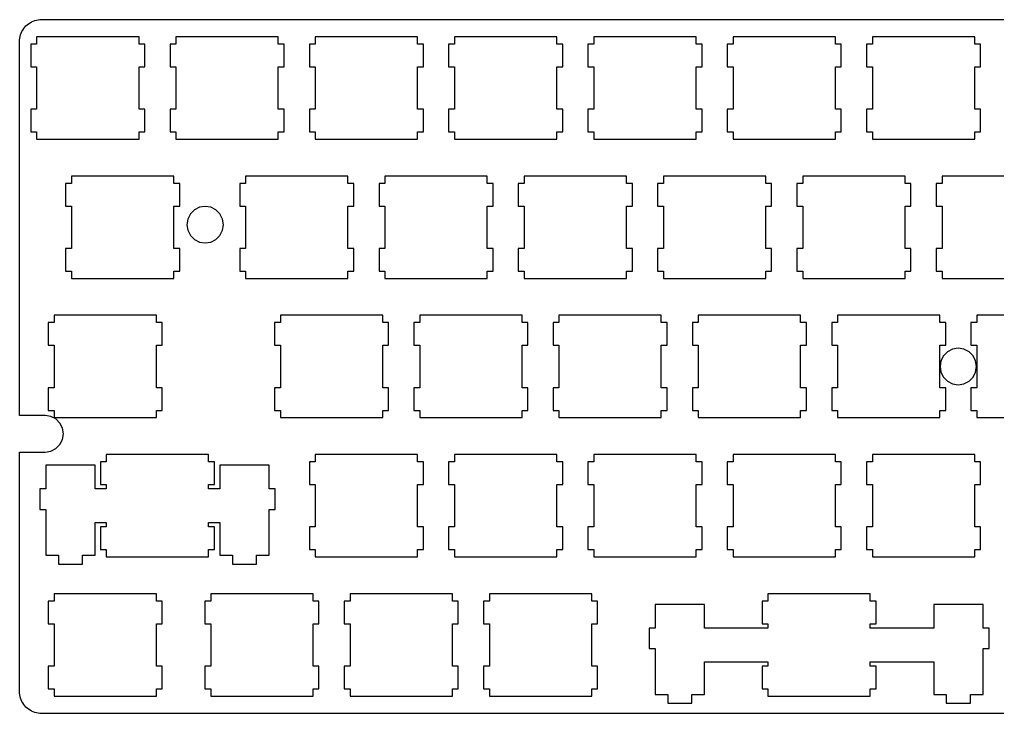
# Model space of a CAD drawing. Extents: x 0 to 285, y 0 to 95.
# Drawn here: x 0.1 to 133.8, y 0.2 to 95.2 of the extents above; entities that cross this region are included whole.
import ezdxf

# ---------------------------------------------------------------- set-up
doc = ezdxf.new("R2010")
doc.units = 0
doc.header["$MEASUREMENT"] = 0

msp = doc.modelspace()

# ---------------------------------------------------------------- linework, layer by layer
at = {"color": 0}
for p, q in [((1.94717, 94.9262), (2.16765, 95.0087)), ((2.16765, 95.0087), (2.39503, 95.0722)), ((2.39503, 95.0722), (2.62516, 95.1191)), ((2.62516, 95.1191), (2.85943, 95.1452)), ((2.85943, 95.1452), (3.09507, 95.1548)), ((3.09507, 95.1548), (282.47, 95.1548)), ((0.42168, 93.5164), (0.53744, 93.7232)), ((0.53744, 93.7232), (0.66697, 93.919)), ((0.66697, 93.919), (0.81304, 94.1035)), ((0.81304, 94.1035), (0.97289, 94.277)), ((0.97289, 94.277), (1.14653, 94.4369)), ((1.14653, 94.4369), (1.33119, 94.5829)), ((1.33119, 94.5829), (1.52687, 94.7127)), ((1.52687, 94.7127), (1.73357, 94.8284)), ((1.73357, 94.8284), (1.94717, 94.9262)), ((0.09508, 92.1551), (0.10473, 92.3907)), ((0.10473, 92.3907), (0.13091, 92.625)), ((0.13091, 92.625), (0.17777, 92.855)), ((0.17777, 92.855), (0.24116, 93.0822)), ((0.24116, 93.0822), (0.32384, 93.3027)), ((0.32384, 93.3027), (0.42168, 93.5164)), ((2.43224, 92.7929), (2.43224, 91.7924)), ((16.4331, 92.7929), (2.43224, 92.7929)), ((16.4331, 91.7924), (16.4331, 92.7929)), ((21.4822, 92.7929), (21.4822, 91.7924)), ((35.4831, 92.7929), (21.4822, 92.7929)), ((35.4831, 91.7924), (35.4831, 92.7929)), ((40.5324, 92.7929), (40.5324, 91.7924)), ((54.5331, 92.7929), (40.5324, 92.7929)), ((54.5331, 91.7924), (54.5331, 92.7929)), ((59.581, 92.7929), (59.581, 91.7924)), ((73.5817, 92.7929), (59.581, 92.7929)), ((73.5817, 91.7924), (73.5817, 92.7929)), ((78.6324, 92.7929), (78.6324, 91.7924)), ((92.6331, 92.7929), (78.6324, 92.7929)), ((92.6331, 91.7924), (92.6331, 92.7929)), ((97.6824, 92.7929), (97.6824, 91.7924)), ((111.683, 92.7929), (97.6824, 92.7929)), ((111.683, 91.7924), (111.683, 92.7929)), ((116.732, 92.7929), (116.732, 91.7924)), ((130.733, 92.7929), (116.732, 92.7929)), ((130.733, 91.7924), (130.733, 92.7929)), ((0.09508, 40.991), (0.09508, 92.1551)), ((2.43224, 91.7924), (1.63298, 91.7924)), ((1.63298, 91.7924), (1.63298, 88.6919)), ((17.2324, 91.7924), (16.4331, 91.7924)), ((17.2324, 88.6919), (17.2324, 91.7924)), ((21.4822, 91.7924), (20.683, 91.7924)), ((20.683, 91.7924), (20.683, 88.6919)), ((36.2825, 91.7924), (35.4831, 91.7924)), ((36.2825, 88.6919), (36.2825, 91.7924)), ((40.5324, 91.7924), (39.733, 91.7924)), ((39.733, 91.7924), (39.733, 88.6919)), ((55.3311, 91.7924), (54.5331, 91.7924)), ((55.3311, 88.6919), (55.3311, 91.7924)), ((59.581, 91.7924), (58.783, 91.7924)), ((58.783, 91.7924), (58.783, 88.6919)), ((74.3825, 91.7924), (73.5817, 91.7924)), ((74.3825, 88.6919), (74.3825, 91.7924)), ((78.6324, 91.7924), (77.8316, 91.7924)), ((77.8316, 91.7924), (77.8316, 88.6919)), ((93.4325, 91.7924), (92.6331, 91.7924)), ((93.4325, 88.6919), (93.4325, 91.7924)), ((97.6824, 91.7924), (96.883, 91.7924)), ((96.883, 91.7924), (96.883, 88.6919)), ((112.482, 91.7924), (111.683, 91.7924)), ((112.482, 88.6919), (112.482, 91.7924)), ((116.732, 91.7924), (115.933, 91.7924)), ((115.933, 91.7924), (115.933, 88.6919)), ((131.532, 91.7924), (130.733, 91.7924)), ((131.532, 88.6919), (131.532, 91.7924)), ((1.63298, 88.6919), (2.43224, 88.6919)), ((2.43224, 88.6919), (2.43224, 82.8933)), ((16.4331, 82.8933), (16.4331, 88.6919)), ((16.4331, 88.6919), (17.2324, 88.6919)), ((20.683, 88.6919), (21.4822, 88.6919)), ((21.4822, 88.6919), (21.4822, 82.8933)), ((35.4831, 82.8933), (35.4831, 88.6919)), ((35.4831, 88.6919), (36.2825, 88.6919)), ((39.733, 88.6919), (40.5324, 88.6919)), ((40.5324, 88.6919), (40.5324, 82.8933)), ((54.5331, 82.8933), (54.5331, 88.6919)), ((54.5331, 88.6919), (55.3311, 88.6919)), ((58.783, 88.6919), (59.581, 88.6919)), ((59.581, 88.6919), (59.581, 82.8933)), ((73.5817, 82.8933), (73.5817, 88.6919)), ((73.5817, 88.6919), (74.3825, 88.6919)), ((77.8316, 88.6919), (78.6324, 88.6919)), ((78.6324, 88.6919), (78.6324, 82.8933)), ((92.6331, 82.8933), (92.6331, 88.6919)), ((92.6331, 88.6919), (93.4325, 88.6919)), ((96.883, 88.6919), (97.6824, 88.6919)), ((97.6824, 88.6919), (97.6824, 82.8933)), ((111.683, 82.8933), (111.683, 88.6919)), ((111.683, 88.6919), (112.482, 88.6919)), ((115.933, 88.6919), (116.732, 88.6919)), ((116.732, 88.6919), (116.732, 82.8933)), ((130.733, 82.8933), (130.733, 88.6919)), ((130.733, 88.6919), (131.532, 88.6919)), ((2.43224, 82.8933), (1.63298, 82.8933)), ((1.63298, 82.8933), (1.63298, 79.7927)), ((17.2324, 82.8933), (16.4331, 82.8933)), ((17.2324, 79.7927), (17.2324, 82.8933)), ((21.4822, 82.8933), (20.683, 82.8933)), ((20.683, 82.8933), (20.683, 79.7927)), ((36.2825, 82.8933), (35.4831, 82.8933)), ((36.2825, 79.7927), (36.2825, 82.8933)), ((40.5324, 82.8933), (39.733, 82.8933)), ((39.733, 82.8933), (39.733, 79.7927)), ((55.3311, 82.8933), (54.5331, 82.8933)), ((55.3311, 79.7927), (55.3311, 82.8933)), ((59.581, 82.8933), (58.783, 82.8933)), ((58.783, 82.8933), (58.783, 79.7927)), ((74.3825, 82.8933), (73.5817, 82.8933)), ((74.3825, 79.7927), (74.3825, 82.8933)), ((78.6324, 82.8933), (77.8316, 82.8933)), ((77.8316, 82.8933), (77.8316, 79.7927)), ((93.4325, 82.8933), (92.6331, 82.8933)), ((93.4325, 79.7927), (93.4325, 82.8933)), ((97.6824, 82.8933), (96.883, 82.8933)), ((96.883, 82.8933), (96.883, 79.7927)), ((112.482, 82.8933), (111.683, 82.8933)), ((112.482, 79.7927), (112.482, 82.8933)), ((116.732, 82.8933), (115.933, 82.8933)), ((115.933, 82.8933), (115.933, 79.7927)), ((131.532, 82.8933), (130.733, 82.8933)), ((131.532, 79.7927), (131.532, 82.8933)), ((1.63298, 79.7927), (2.43224, 79.7927)), ((2.43224, 79.7927), (2.43224, 78.7922)), ((16.4331, 78.7922), (16.4331, 79.7927)), ((16.4331, 79.7927), (17.2324, 79.7927)), ((20.683, 79.7927), (21.4822, 79.7927)), ((21.4822, 79.7927), (21.4822, 78.7922)), ((35.4831, 78.7922), (35.4831, 79.7927)), ((35.4831, 79.7927), (36.2825, 79.7927)), ((39.733, 79.7927), (40.5324, 79.7927)), ((40.5324, 79.7927), (40.5324, 78.7922)), ((54.5331, 78.7922), (54.5331, 79.7927)), ((54.5331, 79.7927), (55.3311, 79.7927)), ((58.783, 79.7927), (59.581, 79.7927)), ((59.581, 79.7927), (59.581, 78.7922)), ((73.5817, 78.7922), (73.5817, 79.7927)), ((73.5817, 79.7927), (74.3825, 79.7927)), ((77.8316, 79.7927), (78.6324, 79.7927)), ((78.6324, 79.7927), (78.6324, 78.7922)), ((92.6331, 78.7922), (92.6331, 79.7927)), ((92.6331, 79.7927), (93.4325, 79.7927)), ((96.883, 79.7927), (97.6824, 79.7927)), ((97.6824, 79.7927), (97.6824, 78.7922)), ((111.683, 78.7922), (111.683, 79.7927)), ((111.683, 79.7927), (112.482, 79.7927)), ((115.933, 79.7927), (116.732, 79.7927)), ((116.732, 79.7927), (116.732, 78.7922)), ((130.733, 78.7922), (130.733, 79.7927)), ((130.733, 79.7927), (131.532, 79.7927)), ((2.43224, 78.7922), (16.4331, 78.7922)), ((21.4822, 78.7922), (35.4831, 78.7922)), ((40.5324, 78.7922), (54.5331, 78.7922)), ((59.581, 78.7922), (73.5817, 78.7922)), ((78.6324, 78.7922), (92.6331, 78.7922)), ((97.6824, 78.7922), (111.683, 78.7922)), ((116.732, 78.7922), (130.733, 78.7922)), ((7.1961, 73.7429), (7.1961, 72.7424)), ((21.1956, 73.7429), (7.1961, 73.7429)), ((21.1956, 72.7424), (21.1956, 73.7429)), ((31.0059, 73.7429), (31.0059, 72.7424)), ((45.0067, 73.7429), (31.0059, 73.7429)), ((45.0067, 72.7424), (45.0067, 73.7429)), ((50.0574, 73.7429), (50.0574, 72.7424)), ((64.0581, 73.7429), (50.0574, 73.7429)), ((64.0581, 72.7424), (64.0581, 73.7429)), ((69.1074, 73.7429), (69.1074, 72.7424)), ((83.1081, 73.7429), (69.1074, 73.7429)), ((83.1081, 72.7424), (83.1081, 73.7429)), ((88.1574, 73.7429), (88.1574, 72.7424)), ((102.158, 73.7429), (88.1574, 73.7429)), ((102.158, 72.7424), (102.158, 73.7429)), ((107.206, 73.7429), (107.206, 72.7424)), ((121.207, 73.7429), (107.206, 73.7429)), ((121.207, 72.7424), (121.207, 73.7429)), ((126.257, 73.7429), (126.257, 72.7424)), ((140.258, 73.7429), (126.257, 73.7429)), ((7.1961, 72.7424), (6.39547, 72.7424)), ((6.39547, 72.7424), (6.39547, 69.6419)), ((21.9949, 72.7424), (21.1956, 72.7424)), ((21.9949, 69.6419), (21.9949, 72.7424)), ((31.0059, 72.7424), (30.2066, 72.7424)), ((30.2066, 72.7424), (30.2066, 69.6419)), ((45.8075, 72.7424), (45.0067, 72.7424)), ((45.8075, 69.6419), (45.8075, 72.7424)), ((50.0574, 72.7424), (49.2566, 72.7424)), ((49.2566, 72.7424), (49.2566, 69.6419)), ((64.8575, 72.7424), (64.0581, 72.7424)), ((64.8575, 69.6419), (64.8575, 72.7424)), ((69.1074, 72.7424), (68.308, 72.7424)), ((68.308, 72.7424), (68.308, 69.6419)), ((83.9075, 72.7424), (83.1081, 72.7424)), ((83.9075, 69.6419), (83.9075, 72.7424)), ((88.1574, 72.7424), (87.358, 72.7424)), ((87.358, 72.7424), (87.358, 69.6419)), ((102.956, 72.7424), (102.158, 72.7424)), ((102.956, 69.6419), (102.956, 72.7424)), ((107.206, 72.7424), (106.408, 72.7424)), ((106.408, 72.7424), (106.408, 69.6419)), ((122.007, 72.7424), (121.207, 72.7424)), ((122.007, 69.6419), (122.007, 72.7424)), ((126.257, 72.7424), (125.457, 72.7424)), ((125.457, 72.7424), (125.457, 69.6419)), ((6.39547, 69.6419), (7.1961, 69.6419)), ((7.1961, 69.6419), (7.1961, 63.8433)), ((21.1956, 63.8433), (21.1956, 69.6419)), ((21.1956, 69.6419), (21.9949, 69.6419)), ((25.4841, 69.5911), (24.7096, 69.4697)), ((26.2558, 69.4697), (25.4841, 69.5911)), ((30.2066, 69.6419), (31.0059, 69.6419)), ((31.0059, 69.6419), (31.0059, 63.8433)), ((45.0067, 63.8433), (45.0067, 69.6419)), ((45.0067, 69.6419), (45.8075, 69.6419)), ((49.2566, 69.6419), (50.0574, 69.6419)), ((50.0574, 69.6419), (50.0574, 63.8433)), ((64.0581, 63.8433), (64.0581, 69.6419)), ((64.0581, 69.6419), (64.8575, 69.6419)), ((68.308, 69.6419), (69.1074, 69.6419)), ((69.1074, 69.6419), (69.1074, 63.8433)), ((83.1081, 63.8433), (83.1081, 69.6419)), ((83.1081, 69.6419), (83.9075, 69.6419)), ((87.358, 69.6419), (88.1574, 69.6419)), ((88.1574, 69.6419), (88.1574, 63.8433)), ((102.158, 63.8433), (102.158, 69.6419)), ((102.158, 69.6419), (102.956, 69.6419)), ((106.408, 69.6419), (107.206, 69.6419)), ((107.206, 69.6419), (107.206, 63.8433)), ((121.207, 63.8433), (121.207, 69.6419)), ((121.207, 69.6419), (122.007, 69.6419)), ((125.457, 69.6419), (126.257, 69.6419)), ((126.257, 69.6419), (126.257, 63.8433)), ((23.4597, 68.5617), (23.1056, 67.8642)), ((24.0137, 69.1141), (23.4597, 68.5617)), ((24.7096, 69.4697), (24.0137, 69.1141)), ((26.953, 69.1141), (26.2558, 69.4697)), ((27.5029, 68.5617), (26.953, 69.1141)), ((27.8612, 67.8642), (27.5029, 68.5617)), ((23.1056, 67.8642), (22.9829, 67.0913)), ((22.9829, 67.0913), (23.1056, 66.3194)), ((27.9824, 67.0913), (27.8612, 67.8642)), ((27.8612, 66.3194), (27.9824, 67.0913)), ((23.1056, 66.3194), (23.4597, 65.6223)), ((23.4597, 65.6223), (24.0137, 65.0695)), ((26.953, 65.0695), (27.5029, 65.6223)), ((27.5029, 65.6223), (27.8612, 66.3194)), ((24.0137, 65.0695), (24.7096, 64.7139)), ((24.7096, 64.7139), (25.4841, 64.5901)), ((25.4841, 64.5901), (26.2558, 64.7139)), ((26.2558, 64.7139), (26.953, 65.0695)), ((7.1961, 63.8433), (6.39547, 63.8433)), ((6.39547, 63.8433), (6.39547, 60.7427)), ((21.9949, 63.8433), (21.1956, 63.8433)), ((21.9949, 60.7427), (21.9949, 63.8433)), ((31.0059, 63.8433), (30.2066, 63.8433)), ((30.2066, 63.8433), (30.2066, 60.7427)), ((45.8075, 63.8433), (45.0067, 63.8433)), ((45.8075, 60.7427), (45.8075, 63.8433)), ((50.0574, 63.8433), (49.2566, 63.8433)), ((49.2566, 63.8433), (49.2566, 60.7427)), ((64.8575, 63.8433), (64.0581, 63.8433)), ((64.8575, 60.7427), (64.8575, 63.8433)), ((69.1074, 63.8433), (68.308, 63.8433)), ((68.308, 63.8433), (68.308, 60.7427)), ((83.9075, 63.8433), (83.1081, 63.8433)), ((83.9075, 60.7427), (83.9075, 63.8433)), ((88.1574, 63.8433), (87.358, 63.8433)), ((87.358, 63.8433), (87.358, 60.7427)), ((102.956, 63.8433), (102.158, 63.8433)), ((102.956, 60.7427), (102.956, 63.8433)), ((107.206, 63.8433), (106.408, 63.8433)), ((106.408, 63.8433), (106.408, 60.7427)), ((122.007, 63.8433), (121.207, 63.8433)), ((122.007, 60.7427), (122.007, 63.8433)), ((126.257, 63.8433), (125.457, 63.8433)), ((125.457, 63.8433), (125.457, 60.7427)), ((6.39547, 60.7427), (7.1961, 60.7427)), ((7.1961, 60.7427), (7.1961, 59.7422)), ((21.1956, 59.7422), (21.1956, 60.7427)), ((21.1956, 60.7427), (21.9949, 60.7427)), ((30.2066, 60.7427), (31.0059, 60.7427)), ((31.0059, 60.7427), (31.0059, 59.7422)), ((45.0067, 59.7422), (45.0067, 60.7427)), ((45.0067, 60.7427), (45.8075, 60.7427)), ((49.2566, 60.7427), (50.0574, 60.7427)), ((50.0574, 60.7427), (50.0574, 59.7422)), ((64.0581, 59.7422), (64.0581, 60.7427)), ((64.0581, 60.7427), (64.8575, 60.7427)), ((68.308, 60.7427), (69.1074, 60.7427)), ((69.1074, 60.7427), (69.1074, 59.7422)), ((83.1081, 59.7422), (83.1081, 60.7427)), ((83.1081, 60.7427), (83.9075, 60.7427)), ((87.358, 60.7427), (88.1574, 60.7427)), ((88.1574, 60.7427), (88.1574, 59.7422)), ((102.158, 59.7422), (102.158, 60.7427)), ((102.158, 60.7427), (102.956, 60.7427)), ((106.408, 60.7427), (107.206, 60.7427)), ((107.206, 60.7427), (107.206, 59.7422)), ((121.207, 59.7422), (121.207, 60.7427)), ((121.207, 60.7427), (122.007, 60.7427)), ((125.457, 60.7427), (126.257, 60.7427)), ((126.257, 60.7427), (126.257, 59.7422)), ((7.1961, 59.7422), (21.1956, 59.7422)), ((31.0059, 59.7422), (45.0067, 59.7422)), ((50.0574, 59.7422), (64.0581, 59.7422)), ((69.1074, 59.7422), (83.1081, 59.7422)), ((88.1574, 59.7422), (102.158, 59.7422)), ((107.206, 59.7422), (121.207, 59.7422)), ((126.257, 59.7422), (140.258, 59.7422)), ((4.81348, 53.691), (4.01285, 53.691)), ((4.01285, 53.691), (4.01285, 50.5919)), ((4.81348, 54.6915), (4.81348, 53.691)), ((18.813, 54.6915), (4.81348, 54.6915)), ((18.813, 53.691), (18.813, 54.6915)), ((19.6136, 53.691), (18.813, 53.691)), ((19.6136, 50.5919), (19.6136, 53.691)), ((35.771, 53.691), (34.9705, 53.691)), ((34.9705, 53.691), (34.9705, 50.5919)), ((35.771, 54.6915), (35.771, 53.691)), ((49.7706, 54.6915), (35.771, 54.6915)), ((49.7706, 53.691), (49.7706, 54.6915)), ((50.5686, 53.691), (49.7706, 53.691)), ((50.5686, 50.5919), (50.5686, 53.691)), ((54.8185, 53.691), (54.0205, 53.691)), ((54.0205, 53.691), (54.0205, 50.5919)), ((54.8185, 54.6915), (54.8185, 53.691)), ((68.8192, 54.6915), (54.8185, 54.6915)), ((68.8192, 53.691), (68.8192, 54.6915)), ((69.62, 53.691), (68.8192, 53.691)), ((69.62, 50.5919), (69.62, 53.691)), ((73.8699, 53.691), (73.0691, 53.691)), ((73.0691, 53.691), (73.0691, 50.5919)), ((73.8699, 54.6915), (73.8699, 53.691)), ((87.8692, 54.6915), (73.8699, 54.6915)), ((87.8692, 53.691), (87.8692, 54.6915)), ((88.67, 53.691), (87.8692, 53.691)), ((88.67, 50.5919), (88.67, 53.691)), ((92.9199, 53.691), (92.1191, 53.691)), ((92.1191, 53.691), (92.1191, 50.5919)), ((92.9199, 54.6915), (92.9199, 53.691)), ((106.919, 54.6915), (92.9199, 54.6915)), ((106.919, 53.691), (106.919, 54.6915)), ((107.719, 53.691), (106.919, 53.691)), ((107.719, 50.5919), (107.719, 53.691)), ((111.968, 53.691), (111.169, 53.691)), ((111.169, 53.691), (111.169, 50.5919)), ((111.968, 54.6915), (111.968, 53.691)), ((125.971, 54.6915), (111.968, 54.6915)), ((125.971, 53.691), (125.971, 54.6915)), ((126.77, 53.691), (125.971, 53.691)), ((126.77, 50.5919), (126.77, 53.691)), ((131.02, 53.691), (130.219, 53.691)), ((130.219, 53.691), (130.219, 50.5919)), ((131.02, 54.6915), (131.02, 53.691)), ((145.019, 54.6915), (131.02, 54.6915)), ((4.01285, 50.5919), (4.81348, 50.5919)), ((4.81348, 50.5919), (4.81348, 44.7918)), ((18.813, 44.7918), (18.813, 50.5919)), ((18.813, 50.5919), (19.6136, 50.5919)), ((34.9705, 50.5919), (35.771, 50.5919)), ((35.771, 50.5919), (35.771, 44.7918)), ((49.7706, 44.7918), (49.7706, 50.5919)), ((49.7706, 50.5919), (50.5686, 50.5919)), ((54.0205, 50.5919), (54.8185, 50.5919)), ((54.8185, 50.5919), (54.8185, 44.7918)), ((68.8192, 44.7918), (68.8192, 50.5919)), ((68.8192, 50.5919), (69.62, 50.5919)), ((73.0691, 50.5919), (73.8699, 50.5919)), ((73.8699, 50.5919), (73.8699, 44.7918)), ((87.8692, 44.7918), (87.8692, 50.5919)), ((87.8692, 50.5919), (88.67, 50.5919)), ((92.1191, 50.5919), (92.9199, 50.5919)), ((92.9199, 50.5919), (92.9199, 44.7918)), ((106.919, 44.7918), (106.919, 50.5919)), ((106.919, 50.5919), (107.719, 50.5919)), ((111.169, 50.5919), (111.968, 50.5919)), ((111.968, 50.5919), (111.968, 44.7918)), ((125.971, 44.7918), (125.971, 50.5919)), ((125.971, 50.5919), (126.77, 50.5919)), ((127.014, 49.7141), (126.46, 49.1603)), ((127.711, 50.0697), (127.014, 49.7141)), ((128.484, 50.1908), (127.711, 50.0697)), ((129.256, 50.0697), (128.484, 50.1908)), ((129.953, 49.7141), (129.256, 50.0697)), ((130.506, 49.1603), (129.953, 49.7141)), ((130.219, 50.5919), (131.02, 50.5919)), ((131.02, 50.5919), (131.02, 44.7918)), ((126.103, 48.4643), (125.983, 47.6913)), ((126.46, 49.1603), (126.103, 48.4643)), ((130.86, 48.4643), (130.506, 49.1603)), ((130.984, 47.6913), (130.86, 48.4643)), ((125.983, 47.6913), (126.103, 46.9194)), ((126.103, 46.9194), (126.46, 46.222)), ((130.506, 46.222), (130.86, 46.9194)), ((130.86, 46.9194), (130.984, 47.6913)), ((126.46, 46.222), (127.014, 45.6696)), ((127.014, 45.6696), (127.711, 45.314)), ((129.256, 45.314), (129.953, 45.6696)), ((129.953, 45.6696), (130.506, 46.222)), ((4.81348, 44.7918), (4.01285, 44.7918)), ((4.01285, 44.7918), (4.01285, 41.6913)), ((19.6136, 44.7918), (18.813, 44.7918)), ((19.6136, 41.6913), (19.6136, 44.7918)), ((35.771, 44.7918), (34.9705, 44.7918)), ((34.9705, 44.7918), (34.9705, 41.6913)), ((50.5686, 44.7918), (49.7706, 44.7918)), ((50.5686, 41.6913), (50.5686, 44.7918)), ((54.8185, 44.7918), (54.0205, 44.7918)), ((54.0205, 44.7918), (54.0205, 41.6913)), ((69.62, 44.7918), (68.8192, 44.7918)), ((69.62, 41.6913), (69.62, 44.7918)), ((73.8699, 44.7918), (73.0691, 44.7918)), ((73.0691, 44.7918), (73.0691, 41.6913)), ((88.67, 44.7918), (87.8692, 44.7918)), ((88.67, 41.6913), (88.67, 44.7918)), ((92.9199, 44.7918), (92.1191, 44.7918)), ((92.1191, 44.7918), (92.1191, 41.6913)), ((107.719, 44.7918), (106.919, 44.7918)), ((107.719, 41.6913), (107.719, 44.7918)), ((111.968, 44.7918), (111.169, 44.7918)), ((111.169, 44.7918), (111.169, 41.6913)), ((126.77, 44.7918), (125.971, 44.7918)), ((126.77, 41.6913), (126.77, 44.7918)), ((127.711, 45.314), (128.484, 45.1901)), ((128.484, 45.1901), (129.256, 45.314)), ((131.02, 44.7918), (130.219, 44.7918)), ((130.219, 44.7918), (130.219, 41.6913)), ((4.01285, 41.6913), (4.81348, 41.6913)), ((4.81348, 41.6913), (4.81348, 40.6922)), ((18.813, 40.6922), (18.813, 41.6913)), ((18.813, 41.6913), (19.6136, 41.6913)), ((34.9705, 41.6913), (35.771, 41.6913)), ((35.771, 41.6913), (35.771, 40.6922)), ((49.7706, 40.6922), (49.7706, 41.6913)), ((49.7706, 41.6913), (50.5686, 41.6913)), ((54.0205, 41.6913), (54.8185, 41.6913)), ((54.8185, 41.6913), (54.8185, 40.6922)), ((68.8192, 40.6922), (68.8192, 41.6913)), ((68.8192, 41.6913), (69.62, 41.6913)), ((73.0691, 41.6913), (73.8699, 41.6913)), ((73.8699, 41.6913), (73.8699, 40.6922)), ((87.8692, 40.6922), (87.8692, 41.6913)), ((87.8692, 41.6913), (88.67, 41.6913)), ((92.1191, 41.6913), (92.9199, 41.6913)), ((92.9199, 41.6913), (92.9199, 40.6922)), ((106.919, 40.6922), (106.919, 41.6913)), ((106.919, 41.6913), (107.719, 41.6913)), ((111.169, 41.6913), (111.968, 41.6913)), ((111.968, 41.6913), (111.968, 40.6922)), ((125.971, 40.6922), (125.971, 41.6913)), ((125.971, 41.6913), (126.77, 41.6913)), ((130.219, 41.6913), (131.02, 41.6913)), ((131.02, 41.6913), (131.02, 40.6922)), ((3.59668, 40.991), (0.09508, 40.991)), ((4.36838, 40.87), (3.59668, 40.991)), ((5.0643, 40.5144), (4.36838, 40.87)), ((4.81348, 40.6922), (18.813, 40.6922)), ((5.61689, 39.9616), (5.0643, 40.5144)), ((35.771, 40.6922), (49.7706, 40.6922)), ((54.8185, 40.6922), (68.8192, 40.6922)), ((73.8699, 40.6922), (87.8692, 40.6922)), ((92.9199, 40.6922), (106.919, 40.6922)), ((111.968, 40.6922), (125.971, 40.6922)), ((131.02, 40.6922), (145.019, 40.6922)), ((5.97242, 39.2645), (5.61689, 39.9616)), ((6.09505, 38.4912), (5.97242, 39.2645)), ((5.61689, 37.0223), (5.97242, 37.7183)), ((5.97242, 37.7183), (6.09505, 38.4912)), ((3.5953, 35.9914), (4.36838, 36.1128)), ((4.36838, 36.1128), (5.0643, 36.4684)), ((5.0643, 36.4684), (5.61689, 37.0223)), ((0.09508, 3.23012), (0.09508, 35.9914)), ((0.09508, 35.9914), (3.5953, 35.9914)), ((11.9558, 35.6429), (11.9558, 34.6425)), ((25.9567, 35.6429), (11.9558, 35.6429)), ((25.9567, 34.6425), (25.9567, 35.6429)), ((40.5324, 35.6429), (40.5324, 34.6425)), ((54.5331, 35.6429), (40.5324, 35.6429)), ((54.5331, 34.6425), (54.5331, 35.6429)), ((59.581, 35.6429), (59.581, 34.6425)), ((73.5817, 35.6429), (59.581, 35.6429)), ((73.5817, 34.6425), (73.5817, 35.6429)), ((78.6324, 35.6429), (78.6324, 34.6425)), ((92.6331, 35.6429), (78.6324, 35.6429)), ((92.6331, 34.6425), (92.6331, 35.6429)), ((97.6824, 35.6429), (97.6824, 34.6425)), ((111.683, 35.6429), (97.6824, 35.6429)), ((111.683, 34.6425), (111.683, 35.6429)), ((116.732, 35.6429), (116.732, 34.6425)), ((130.733, 35.6429), (116.732, 35.6429)), ((130.733, 34.6425), (130.733, 35.6429)), ((10.4331, 34.1726), (3.68212, 34.1726)), ((3.68212, 34.1726), (3.68212, 30.9411)), ((10.4331, 30.9411), (10.4331, 34.1726)), ((11.9558, 34.6425), (11.158, 34.6425)), ((11.158, 34.6425), (11.158, 31.5419)), ((26.7574, 34.6425), (25.9567, 34.6425)), ((26.7574, 31.5419), (26.7574, 34.6425)), ((34.2319, 34.1726), (27.4822, 34.1726)), ((27.4822, 34.1726), (27.4822, 30.9411)), ((34.2319, 30.9411), (34.2319, 34.1726)), ((40.5324, 34.6425), (39.733, 34.6425)), ((39.733, 34.6425), (39.733, 31.5419)), ((55.3311, 34.6425), (54.5331, 34.6425)), ((55.3311, 31.5419), (55.3311, 34.6425)), ((59.581, 34.6425), (58.783, 34.6425)), ((58.783, 34.6425), (58.783, 31.5419)), ((74.3825, 34.6425), (73.5817, 34.6425)), ((74.3825, 31.5419), (74.3825, 34.6425)), ((78.6324, 34.6425), (77.8316, 34.6425)), ((77.8316, 34.6425), (77.8316, 31.5419)), ((93.4325, 34.6425), (92.6331, 34.6425)), ((93.4325, 31.5419), (93.4325, 34.6425)), ((97.6824, 34.6425), (96.883, 34.6425)), ((96.883, 34.6425), (96.883, 31.5419)), ((112.482, 34.6425), (111.683, 34.6425)), ((112.482, 31.5419), (112.482, 34.6425)), ((116.732, 34.6425), (115.933, 34.6425)), ((115.933, 34.6425), (115.933, 31.5419)), ((131.532, 34.6425), (130.733, 34.6425)), ((131.532, 31.5419), (131.532, 34.6425)), ((3.68212, 30.9411), (2.85805, 30.9411)), ((2.85805, 30.9411), (2.85805, 28.1423)), ((11.9558, 30.9411), (10.4331, 30.9411)), ((11.158, 31.5419), (11.9558, 31.5419)), ((11.9558, 31.5419), (11.9558, 30.9411)), ((25.9567, 30.9411), (25.9567, 31.5419)), ((25.9567, 31.5419), (26.7574, 31.5419)), ((27.4822, 30.9411), (25.9567, 30.9411)), ((35.0573, 30.9411), (34.2319, 30.9411)), ((35.0573, 28.1423), (35.0573, 30.9411)), ((39.733, 31.5419), (40.5324, 31.5419)), ((40.5324, 31.5419), (40.5324, 25.7418)), ((54.5331, 25.7418), (54.5331, 31.5419)), ((54.5331, 31.5419), (55.3311, 31.5419)), ((58.783, 31.5419), (59.581, 31.5419)), ((59.581, 31.5419), (59.581, 25.7418)), ((73.5817, 25.7418), (73.5817, 31.5419)), ((73.5817, 31.5419), (74.3825, 31.5419)), ((77.8316, 31.5419), (78.6324, 31.5419)), ((78.6324, 31.5419), (78.6324, 25.7418)), ((92.6331, 25.7418), (92.6331, 31.5419)), ((92.6331, 31.5419), (93.4325, 31.5419)), ((96.883, 31.5419), (97.6824, 31.5419)), ((97.6824, 31.5419), (97.6824, 25.7418)), ((111.683, 25.7418), (111.683, 31.5419)), ((111.683, 31.5419), (112.482, 31.5419)), ((115.933, 31.5419), (116.732, 31.5419)), ((116.732, 31.5419), (116.732, 25.7418)), ((130.733, 25.7418), (130.733, 31.5419)), ((130.733, 31.5419), (131.532, 31.5419)), ((2.85805, 28.1423), (3.68212, 28.1423)), ((3.68212, 28.1423), (3.68212, 21.8722)), ((34.2319, 21.8722), (34.2319, 28.1423)), ((34.2319, 28.1423), (35.0573, 28.1423)), ((10.4331, 21.8722), (10.4331, 26.3426)), ((10.4331, 26.3426), (11.9558, 26.3426)), ((11.9558, 25.7418), (11.158, 25.7418)), ((11.158, 25.7418), (11.158, 22.6425)), ((11.9558, 26.3426), (11.9558, 25.7418)), ((25.9567, 25.7418), (25.9567, 26.3426)), ((25.9567, 26.3426), (27.4822, 26.3426)), ((26.7574, 25.7418), (25.9567, 25.7418)), ((26.7574, 22.6425), (26.7574, 25.7418)), ((27.4822, 26.3426), (27.4822, 21.8722)), ((40.5324, 25.7418), (39.733, 25.7418)), ((39.733, 25.7418), (39.733, 22.6425)), ((55.3311, 25.7418), (54.5331, 25.7418)), ((55.3311, 22.6425), (55.3311, 25.7418)), ((59.581, 25.7418), (58.783, 25.7418)), ((58.783, 25.7418), (58.783, 22.6425)), ((74.3825, 25.7418), (73.5817, 25.7418)), ((74.3825, 22.6425), (74.3825, 25.7418)), ((78.6324, 25.7418), (77.8316, 25.7418)), ((77.8316, 25.7418), (77.8316, 22.6425)), ((93.4325, 25.7418), (92.6331, 25.7418)), ((93.4325, 22.6425), (93.4325, 25.7418)), ((97.6824, 25.7418), (96.883, 25.7418)), ((96.883, 25.7418), (96.883, 22.6425)), ((112.482, 25.7418), (111.683, 25.7418)), ((112.482, 22.6425), (112.482, 25.7418)), ((116.732, 25.7418), (115.933, 25.7418)), ((115.933, 25.7418), (115.933, 22.6425)), ((131.532, 25.7418), (130.733, 25.7418)), ((131.532, 22.6425), (131.532, 25.7418)), ((3.68212, 21.8722), (5.40741, 21.8722)), ((5.40741, 21.8722), (5.40741, 20.672)), ((8.70783, 20.672), (8.70783, 21.8722)), ((8.70783, 21.8722), (10.4331, 21.8722)), ((11.158, 22.6425), (11.9558, 22.6425)), ((11.9558, 22.6425), (11.9558, 21.6421)), ((11.9558, 21.6421), (25.9567, 21.6421)), ((25.9567, 21.6421), (25.9567, 22.6425)), ((25.9567, 22.6425), (26.7574, 22.6425)), ((27.4822, 21.8722), (29.2062, 21.8722)), ((29.2062, 21.8722), (29.2062, 20.672)), ((32.5065, 20.672), (32.5065, 21.8722)), ((32.5065, 21.8722), (34.2319, 21.8722)), ((39.733, 22.6425), (40.5324, 22.6425)), ((40.5324, 22.6425), (40.5324, 21.6421)), ((40.5324, 21.6421), (54.5331, 21.6421)), ((54.5331, 21.6421), (54.5331, 22.6425)), ((54.5331, 22.6425), (55.3311, 22.6425)), ((58.783, 22.6425), (59.581, 22.6425)), ((59.581, 22.6425), (59.581, 21.6421)), ((59.581, 21.6421), (73.5817, 21.6421)), ((73.5817, 21.6421), (73.5817, 22.6425)), ((73.5817, 22.6425), (74.3825, 22.6425)), ((77.8316, 22.6425), (78.6324, 22.6425)), ((78.6324, 22.6425), (78.6324, 21.6421)), ((78.6324, 21.6421), (92.6331, 21.6421)), ((92.6331, 21.6421), (92.6331, 22.6425)), ((92.6331, 22.6425), (93.4325, 22.6425)), ((96.883, 22.6425), (97.6824, 22.6425)), ((97.6824, 22.6425), (97.6824, 21.6421)), ((97.6824, 21.6421), (111.683, 21.6421)), ((111.683, 21.6421), (111.683, 22.6425)), ((111.683, 22.6425), (112.482, 22.6425)), ((115.933, 22.6425), (116.732, 22.6425)), ((116.732, 22.6425), (116.732, 21.6421)), ((116.732, 21.6421), (130.733, 21.6421)), ((130.733, 21.6421), (130.733, 22.6425)), ((130.733, 22.6425), (131.532, 22.6425)), ((5.40741, 20.672), (8.70783, 20.672)), ((29.2062, 20.672), (32.5065, 20.672)), ((4.81348, 16.593), (4.81348, 15.5925)), ((18.813, 16.593), (4.81348, 16.593)), ((18.813, 15.5925), (18.813, 16.593)), ((26.2447, 16.593), (26.2447, 15.5925)), ((40.2442, 16.593), (26.2447, 16.593)), ((40.2442, 15.5925), (40.2442, 16.593)), ((45.296, 16.593), (45.296, 15.5925)), ((59.2956, 16.593), (45.296, 16.593)), ((59.2956, 15.5925), (59.2956, 16.593)), ((64.346, 16.593), (64.346, 15.5925)), ((78.3456, 16.593), (64.346, 16.593)), ((78.3456, 15.5925), (78.3456, 16.593)), ((102.445, 16.593), (102.445, 15.5925)), ((116.444, 16.593), (102.445, 16.593)), ((116.444, 15.5925), (116.444, 16.593)), ((4.81348, 15.5925), (4.01285, 15.5925)), ((4.01285, 15.5925), (4.01285, 12.4919)), ((19.6136, 15.5925), (18.813, 15.5925)), ((19.6136, 12.4919), (19.6136, 15.5925)), ((26.2447, 15.5925), (25.4441, 15.5925)), ((25.4441, 15.5925), (25.4441, 12.4919)), ((41.045, 15.5925), (40.2442, 15.5925)), ((41.045, 12.4919), (41.045, 15.5925)), ((45.296, 15.5925), (44.4941, 15.5925)), ((44.4941, 15.5925), (44.4941, 12.4919)), ((60.095, 15.5925), (59.2956, 15.5925)), ((60.095, 12.4919), (60.095, 15.5925)), ((64.346, 15.5925), (63.5455, 15.5925)), ((63.5455, 15.5925), (63.5455, 12.4919)), ((79.145, 15.5925), (78.3456, 15.5925)), ((79.145, 12.4919), (79.145, 15.5925)), ((93.7701, 15.1226), (87.0204, 15.1226)), ((87.0204, 15.1226), (87.0204, 11.8925)), ((93.7701, 11.8925), (93.7701, 15.1226)), ((102.445, 15.5925), (101.646, 15.5925)), ((101.646, 15.5925), (101.646, 12.4919)), ((117.245, 15.5925), (116.444, 15.5925)), ((117.245, 12.4919), (117.245, 15.5925)), ((131.87, 15.1226), (125.12, 15.1226)), ((125.12, 15.1226), (125.12, 11.8925)), ((131.87, 11.8925), (131.87, 15.1226)), ((4.01285, 12.4919), (4.81348, 12.4919)), ((4.81348, 12.4919), (4.81348, 6.69177)), ((18.813, 6.69177), (18.813, 12.4919)), ((18.813, 12.4919), (19.6136, 12.4919)), ((25.4441, 12.4919), (26.2447, 12.4919)), ((26.2447, 12.4919), (26.2447, 6.69177)), ((40.2442, 6.69177), (40.2442, 12.4919)), ((40.2442, 12.4919), (41.045, 12.4919)), ((44.4941, 12.4919), (45.296, 12.4919)), ((45.296, 12.4919), (45.296, 6.69177)), ((59.2956, 6.69177), (59.2956, 12.4919)), ((59.2956, 12.4919), (60.095, 12.4919)), ((63.5455, 12.4919), (64.346, 12.4919)), ((64.346, 12.4919), (64.346, 6.69177)), ((78.3456, 6.69177), (78.3456, 12.4919)), ((78.3456, 12.4919), (79.145, 12.4919)), ((101.646, 12.4919), (102.445, 12.4919)), ((102.445, 12.4919), (102.445, 11.8925)), ((116.444, 11.8925), (116.444, 12.4919)), ((116.444, 12.4919), (117.245, 12.4919)), ((87.0204, 11.8925), (86.1949, 11.8925)), ((86.1949, 11.8925), (86.1949, 9.09228)), ((102.445, 11.8925), (93.7701, 11.8925)), ((125.12, 11.8925), (116.444, 11.8925)), ((132.694, 11.8925), (131.87, 11.8925)), ((132.694, 9.09228), (132.694, 11.8925)), ((86.1949, 9.09228), (87.0204, 9.09228)), ((87.0204, 9.09228), (87.0204, 2.82222)), ((131.87, 2.82222), (131.87, 9.09228)), ((131.87, 9.09228), (132.694, 9.09228)), ((4.81348, 6.69177), (4.01285, 6.69177)), ((4.01285, 6.69177), (4.01285, 3.59255)), ((19.6136, 6.69177), (18.813, 6.69177)), ((19.6136, 3.59255), (19.6136, 6.69177)), ((26.2447, 6.69177), (25.4441, 6.69177)), ((25.4441, 6.69177), (25.4441, 3.59255)), ((41.045, 6.69177), (40.2442, 6.69177)), ((41.045, 3.59255), (41.045, 6.69177)), ((45.296, 6.69177), (44.4941, 6.69177)), ((44.4941, 6.69177), (44.4941, 3.59255)), ((60.095, 6.69177), (59.2956, 6.69177)), ((60.095, 3.59255), (60.095, 6.69177)), ((64.346, 6.69177), (63.5455, 6.69177)), ((63.5455, 6.69177), (63.5455, 3.59255)), ((79.145, 6.69177), (78.3456, 6.69177)), ((79.145, 3.59255), (79.145, 6.69177)), ((93.7701, 2.82222), (93.7701, 7.29259)), ((93.7701, 7.29259), (102.445, 7.29259)), ((102.445, 6.69177), (101.646, 6.69177)), ((101.646, 6.69177), (101.646, 3.59255)), ((102.445, 7.29259), (102.445, 6.69177)), ((116.444, 6.69177), (116.444, 7.29259)), ((116.444, 7.29259), (125.12, 7.29259)), ((117.245, 6.69177), (116.444, 6.69177)), ((117.245, 3.59255), (117.245, 6.69177)), ((125.12, 7.29259), (125.12, 2.82222)), ((0.10473, 2.9931), (0.09508, 3.23012)), ((0.13091, 2.75883), (0.10473, 2.9931)), ((0.17777, 2.52732), (0.13091, 2.75883)), ((4.01285, 3.59255), (4.81348, 3.59255)), ((4.81348, 3.59255), (4.81348, 2.59209)), ((18.813, 2.59209), (18.813, 3.59255)), ((18.813, 3.59255), (19.6136, 3.59255)), ((25.4441, 3.59255), (26.2447, 3.59255)), ((26.2447, 3.59255), (26.2447, 2.59209)), ((40.2442, 2.59209), (40.2442, 3.59255)), ((40.2442, 3.59255), (41.045, 3.59255)), ((44.4941, 3.59255), (45.296, 3.59255)), ((45.296, 3.59255), (45.296, 2.59209)), ((59.2956, 2.59209), (59.2956, 3.59255)), ((59.2956, 3.59255), (60.095, 3.59255)), ((63.5455, 3.59255), (64.346, 3.59255)), ((64.346, 3.59255), (64.346, 2.59209)), ((78.3456, 2.59209), (78.3456, 3.59255)), ((78.3456, 3.59255), (79.145, 3.59255)), ((87.0204, 2.82222), (88.7444, 2.82222)), ((88.7444, 2.82222), (88.7444, 1.62195)), ((92.0447, 1.62195), (92.0447, 2.82222)), ((92.0447, 2.82222), (93.7701, 2.82222)), ((101.646, 3.59255), (102.445, 3.59255)), ((102.445, 3.59255), (102.445, 2.59209)), ((116.444, 2.59209), (116.444, 3.59255)), ((116.444, 3.59255), (117.245, 3.59255)), ((125.12, 2.82222), (126.846, 2.82222)), ((126.846, 2.82222), (126.846, 1.62195)), ((130.145, 1.62195), (130.145, 2.82222)), ((130.145, 2.82222), (131.87, 2.82222)), ((0.24116, 2.30132), (0.17777, 2.52732)), ((0.32384, 2.08084), (0.24116, 2.30132)), ((0.42168, 1.86586), (0.32384, 2.08084)), ((0.53744, 1.66191), (0.42168, 1.86586)), ((0.66697, 1.46485), (0.53744, 1.66191)), ((0.81304, 1.2802), (0.66697, 1.46485)), ((4.81348, 2.59209), (18.813, 2.59209)), ((26.2447, 2.59209), (40.2442, 2.59209)), ((45.296, 2.59209), (59.2956, 2.59209)), ((64.346, 2.59209), (78.3456, 2.59209)), ((88.7444, 1.62195), (92.0447, 1.62195)), ((102.445, 2.59209), (116.444, 2.59209)), ((126.846, 1.62195), (130.145, 1.62195)), ((0.97289, 1.10794), (0.81304, 1.2802)), ((1.14653, 0.94809), (0.97289, 1.10794)), ((1.33119, 0.80202), (1.14653, 0.94809)), ((1.52687, 0.6711), (1.33119, 0.80202)), ((1.73357, 0.55397), (1.52687, 0.6711)), ((1.94717, 0.45613), (1.73357, 0.55397)), ((2.16765, 0.37483), (1.94717, 0.45613)), ((2.39503, 0.31006), (2.16765, 0.37483)), ((2.62516, 0.26596), (2.39503, 0.31006)), ((2.85943, 0.2384), (2.62516, 0.26596)), ((3.09507, 0.22738), (2.85943, 0.2384)), ((282.47, 0.22738), (3.09507, 0.22738))]:
    msp.add_line(p, q, dxfattribs=at)

doc.saveas('drawing.dxf')
